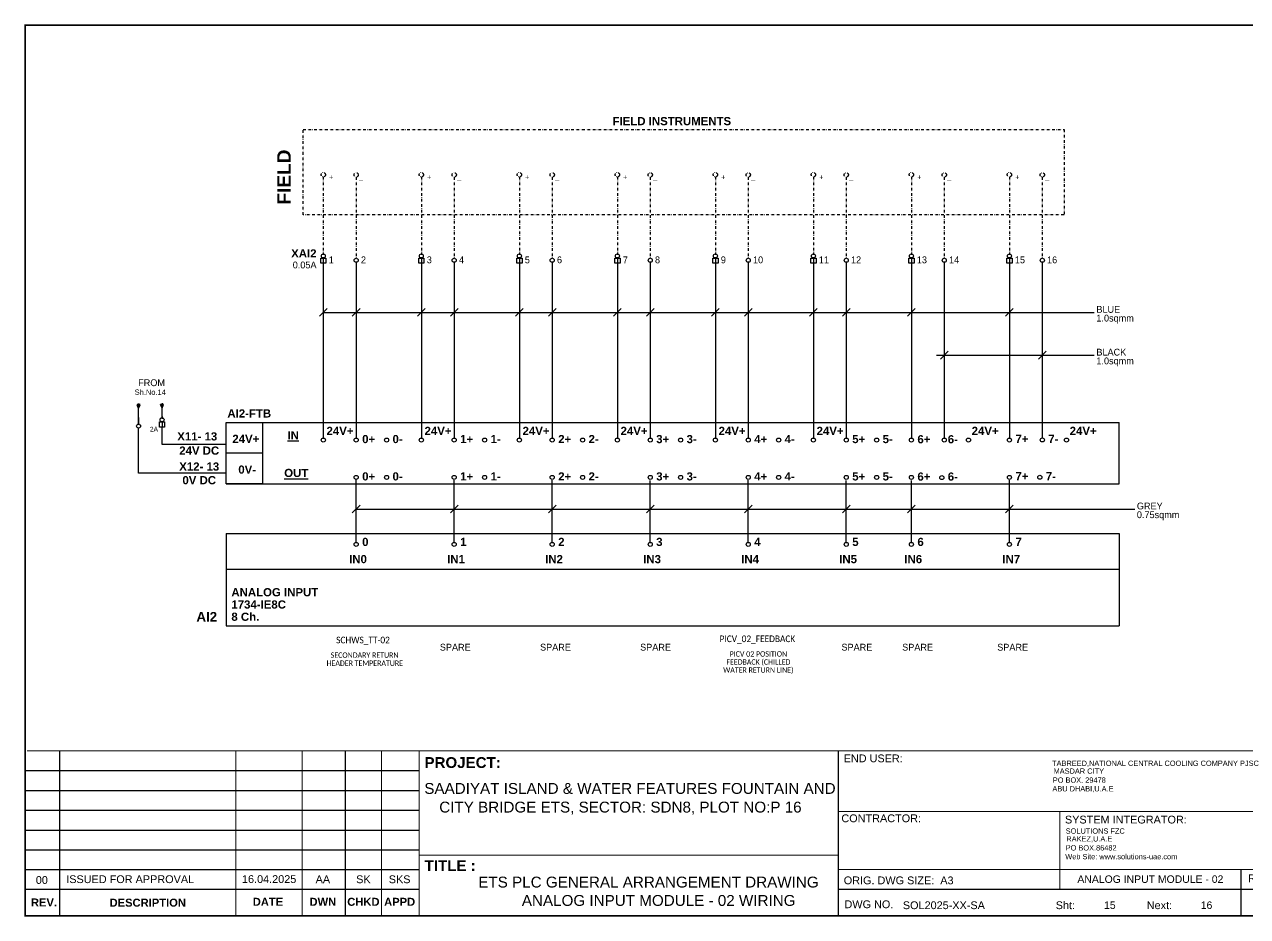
# Model space of a CAD drawing. Header units: inches. Extents: x 100535554 to 201081702, y 63708552 to 127420865.
# Drawn here: x 100544543 to 100545684, y 63708552 to 63709384 of the extents above; entities that cross this region are included whole.
import ezdxf
from ezdxf.enums import TextEntityAlignment as Align

# ---------------------------------------------------------------- set-up
doc = ezdxf.new("R2010")
doc.units = ezdxf.units.IN
doc.header["$MEASUREMENT"] = 0
doc.linetypes.add('DASHDOT2', pattern=[0.5, 0.25, -0.125, 0, -0.125])
doc.linetypes.add('EPLANLINE7', pattern=[0])
for name, color, linetype in [('BORDER', 7, 'Continuous'), ('KLEMMEN', 7, 'Continuous'), ('SONDERTEXT', 5, 'Continuous'), ('SYMBOL', 4, 'Continuous')]:
    doc.layers.add(name, color=color, linetype=linetype)
doc.styles.add('A', font='arial.ttf')
doc.styles.add('ABB', font='arialbd.ttf')
doc.styles.add('MtXpl_Franklin_Gothi', font='FRAMDCN.TTF')
doc.styles.get("Standard").update_dxf_attribs({"font": 'arial.ttf'})
doc.styles.add('Tahoma$001H0', font='tahoma.ttf')
doc.styles.add('XREF_ALN-DCP-A1 FRAME$0$Arial Bold', font='arialbd.ttf')

# ---------------------------------------------------------------- blocks, each defined once
blk = doc.blocks.new('Title Frame_Al Bayt')
at = {"layer": 'BORDER'}
for p, q in [((897.4, -274.9), (1264.8, -274.9)), ((897.4, -293.3), (1264.8, -293.3)), ((897.4, -311.8), (1264.8, -311.8)), ((897.4, -330.3), (1264.8, -330.3)), ((897.4, -348.7), (1264.8, -348.7)), ((897.4, -367.2), (1264.8, -367.2))]:
    blk.add_line(p, q, dxfattribs=at)
at = {"layer": 'BORDER', "const_width": 1.54}
blk.add_lwpolyline([(897.4, 420.3), (897.4, -410.2), (2066.3, -410.2), (2066.3, 420.3)], close=True, dxfattribs=at)
at = {"layer": 'BORDER'}
for points, const_width in [([(899, -256.4), (2066.3, -256.4)], 1.08), ([(929.4, -410.2), (929.4, -256.4)], 1.08), ([(1093.7, -410.2), (1093.7, -256.4)], 1.08), ([(1093.7, -391.8), (1093.7, -256.4)], 1.08), ([(1155.6, -410.2), (1155.6, -256.4)], 1.08), ([(1195.8, -410.2), (1195.8, -256.4)], 1.08), ([(1195.8, -391.8), (1195.8, -256.4)], 1.08), ([(1229.6, -410.2), (1229.6, -256.4)], 1.08), ([(1229.6, -391.8), (1229.6, -256.4)], 1.08), ([(1264.8, -256.4), (1264.8, -410.2)], 1.08), ([(1655.6, -410.2), (1655.6, -256.4)], 1.08), ([(1655.6, -312.9), (2066.3, -312.9)], 0.923), ([(1862.1, -385.6), (1862.1, -312.9)], 0.923), ([(1655.6, -353.7), (1265.2, -353.7)], 1.08), ([(2066.3, -367.2), (1655.6, -367.2)], 1.08), ([(2031.2, -410.2), (2031.2, -367.2)], 1.54), ([(897.4, -385.6), (1264.8, -385.6)], 1.08), ([(2066.3, -385.6), (1655.6, -385.6)], 1.08)]:
    blk.add_lwpolyline(points, dxfattribs=dict(at, const_width=const_width))
for s, height, style, p in [('PROJECT:', 10.07, 'ABB', (1269.7, -272.4)), ('END USER:', 7.25, 'A', (1660.6, -267.1)), ('TABREED,NATIONAL CENTRAL COOLING COMPANY PJSC', 4.93, 'A', (1855, -270.5)), ('MASDAR CITY', 4.93, 'A', (1856.4, -277.8)), ('PO BOX. 29478', 4.93, 'A', (1855.7, -286.2)), ('SAADIYAT ISLAND & WATER FEATURES FOUNTAIN AND', 10.15, 'A', (1269.5, -296.6)), ('ABU DHABI,U.A.E', 4.93, 'A', (1855.3, -294.3)), (' CITY BRIDGE ETS, SECTOR: SDN8, PLOT NO:P 16', 10.15, 'A', (1279.5, -314)), ('CONTRACTOR:', 7.25, 'A', (1658.5, -323)), ('SYSTEM INTEGRATOR:', 7.25, 'A', (1867, -324.2)), ('SOLUTIONS FZC', 4.93, 'A', (1867.7, -333.7)), ('RAKEZ,U.A.E', 4.93, 'A', (1868.3, -341)), ('Web Site: www.solutions-uae.com ', 4.93, 'A', (1867.3, -357.6)), ('PO BOX.86482', 4.93, 'A', (1867.7, -349.4)), ('TITLE :', 10.07, 'ABB', (1269.8, -368.5)), ('ORIG. DWG SIZE:  A3', 7.25, 'A', (1660.7, -380.9)), ('REV.', 7.25, 'A', (2037.7, -379)), ('DWG NO.', 7.25, 'A', (1661.4, -403.2)), ('SOL2025-XX-SA', 7.25, 'A', (1715.8, -404.1)), ('Sht:', 7.25, 'A', (1858.4, -404.1)), ('Next:', 7.25, 'A', (1943.3, -404.1)), ('01', 7.25, 'A', (2042.3, -400.9))]:
    blk.add_text(s, height=height, dxfattribs=dict(at, style=style)).set_placement(p)
for s, height, style, p in [('00', 7.25, 'A', (912.8, -376.9)), ('REV.', 7.46, 'ABB', (914.8, -397.9))]:
    blk.add_text(s, height=height, dxfattribs=dict(at, style=style)).set_placement(p, align=Align.MIDDLE)
for s, height, style, p in [('ISSUED FOR APPROVAL', 7.25, 'A', (995.2, -379.8)), ('16.04.2025', 7.25, 'A', (1124.8, -379.7)), ('AA', 7.25, 'A', (1174.9, -379.9)), ('SK', 7.25, 'A', (1212.7, -379.9)), ('SKS', 7.25, 'A', (1246.5, -379.9)), ('DESCRIPTION', 7.463, 'ABB', (1011.6, -401.8)), ('DATE', 7.46, 'ABB', (1123.7, -401)), ('DWN', 7.46, 'ABB', (1174.9, -401)), ('CHKD', 7.46, 'ABB', (1212.7, -401)), ('APPD', 7.46, 'ABB', (1246.5, -401))]:
    blk.add_text(s, height=height, dxfattribs=dict(at, style=style)).set_placement(p, align=Align.CENTER)

msp = doc.modelspace()

# ---------------------------------------------------------------- linework, layer by layer
at = {"color": 0, "linetype": 'DASHDOT2', "ltscale": 10}
for p, q in [((100544821.818, 63709241.83), (100544821.818, 63709171.046)), ((100544852.458, 63709241.696), (100544852.458, 63709165.968)), ((100544913.232, 63709241.83), (100544913.232, 63709171.046)), ((100544943.873, 63709241.696), (100544943.873, 63709165.968)), ((100545004.647, 63709241.83), (100545004.647, 63709171.046)), ((100545035.288, 63709241.696), (100545035.288, 63709165.968)), ((100545096.062, 63709241.83), (100545096.062, 63709171.046)), ((100545126.702, 63709241.696), (100545126.702, 63709165.968)), ((100545187.476, 63709241.83), (100545187.476, 63709171.046)), ((100545218.117, 63709241.696), (100545218.117, 63709165.968)), ((100545278.891, 63709241.83), (100545278.891, 63709171.046)), ((100545309.532, 63709241.696), (100545309.532, 63709165.968)), ((100545370.305, 63709241.83), (100545370.305, 63709171.046)), ((100545400.946, 63709241.696), (100545400.946, 63709165.968)), ((100545461.72, 63709241.83), (100545461.72, 63709171.046)), ((100545492.361, 63709241.696), (100545492.361, 63709165.968))]:
    msp.add_line(p, q, dxfattribs=at)
at = {"color": 0}
for p, q in [((100544852.458, 63709162.159), (100544852.458, 63709156.064)), ((100544943.873, 63709162.159), (100544943.873, 63709156.064)), ((100545002.183, 63709166.119), (100545007.111, 63709166.119)), ((100545002.183, 63709161.192), (100545002.183, 63709166.119)), ((100545004.647, 63709171.046), (100545004.647, 63709169.075)), ((100545004.647, 63709166.119), (100545004.647, 63709161.192)), ((100545007.111, 63709166.119), (100545007.111, 63709161.192)), ((100545035.288, 63709162.159), (100545035.288, 63709156.064)), ((100545093.598, 63709166.119), (100545098.525, 63709166.119)), ((100545093.598, 63709161.192), (100545093.598, 63709166.119)), ((100545096.062, 63709171.046), (100545096.062, 63709169.075)), ((100545096.062, 63709166.119), (100545096.062, 63709161.192)), ((100545098.525, 63709166.119), (100545098.525, 63709161.192)), ((100545126.702, 63709162.159), (100545126.702, 63709156.064)), ((100545185.013, 63709166.119), (100545189.94, 63709166.119)), ((100545185.013, 63709161.192), (100545185.013, 63709166.119)), ((100545187.476, 63709171.046), (100545187.476, 63709169.075)), ((100545187.476, 63709166.119), (100545187.476, 63709161.192)), ((100545189.94, 63709166.119), (100545189.94, 63709161.192)), ((100545218.117, 63709162.159), (100545218.117, 63709156.064)), ((100545276.427, 63709166.119), (100545281.354, 63709166.119)), ((100545276.427, 63709161.192), (100545276.427, 63709166.119)), ((100545278.891, 63709171.046), (100545278.891, 63709169.075)), ((100545278.891, 63709166.119), (100545278.891, 63709161.192)), ((100545281.354, 63709166.119), (100545281.354, 63709161.192)), ((100545309.532, 63709162.159), (100545309.532, 63709156.064)), ((100545367.842, 63709166.119), (100545372.769, 63709166.119)), ((100545367.842, 63709161.192), (100545367.842, 63709166.119)), ((100545370.305, 63709171.046), (100545370.305, 63709169.075)), ((100545370.305, 63709166.119), (100545370.305, 63709161.192)), ((100545372.769, 63709166.119), (100545372.769, 63709161.192)), ((100545400.946, 63709162.159), (100545400.946, 63709156.064)), ((100545459.256, 63709166.119), (100545464.184, 63709166.119)), ((100545459.256, 63709161.192), (100545459.256, 63709166.119)), ((100545461.72, 63709171.046), (100545461.72, 63709169.075)), ((100545461.72, 63709166.119), (100545461.72, 63709161.192)), ((100545464.184, 63709166.119), (100545464.184, 63709161.192)), ((100545492.361, 63709162.159), (100545492.361, 63709156.064)), ((100544821.818, 63709161.192), (100544821.818, 63708998.21)), ((100544852.458, 63709161.192), (100544852.458, 63708998.21)), ((100544913.232, 63709161.192), (100544913.232, 63708998.21)), ((100544943.873, 63709161.192), (100544943.873, 63708998.21)), ((100545007.111, 63709161.192), (100545002.183, 63709161.192)), ((100545004.647, 63709161.192), (100545004.647, 63708998.21)), ((100545035.288, 63709161.192), (100545035.288, 63708998.21)), ((100545098.525, 63709161.192), (100545093.598, 63709161.192)), ((100545096.062, 63709161.192), (100545096.062, 63708998.21)), ((100545126.702, 63709161.192), (100545126.702, 63708998.21)), ((100545189.94, 63709161.192), (100545185.013, 63709161.192)), ((100545187.476, 63709161.192), (100545187.476, 63708998.21)), ((100545218.117, 63709161.192), (100545218.117, 63708998.21)), ((100545281.354, 63709161.192), (100545276.427, 63709161.192)), ((100545278.891, 63709161.192), (100545278.891, 63708998.21)), ((100545309.532, 63709161.192), (100545309.532, 63708998.21)), ((100545372.769, 63709161.192), (100545367.842, 63709161.192)), ((100545370.305, 63709161.192), (100545370.305, 63708998.21)), ((100545400.946, 63709161.192), (100545400.946, 63708998.21)), ((100545464.184, 63709161.192), (100545459.256, 63709161.192)), ((100545461.72, 63709161.192), (100545461.72, 63708998.21)), ((100545492.361, 63709161.192), (100545492.361, 63708998.21)), ((100544818.227, 63709111.82), (100544825.409, 63709119.002)), ((100544848.867, 63709111.82), (100544856.05, 63709119.002)), ((100544909.641, 63709111.82), (100544916.823, 63709119.002)), ((100544940.282, 63709111.82), (100544947.464, 63709119.002)), ((100545001.056, 63709111.82), (100545008.238, 63709119.002)), ((100545031.697, 63709111.82), (100545038.879, 63709119.002)), ((100545092.47, 63709111.82), (100545099.653, 63709119.002)), ((100545123.111, 63709111.82), (100545130.293, 63709119.002)), ((100545183.885, 63709111.82), (100545191.067, 63709119.002)), ((100545214.526, 63709111.82), (100545221.708, 63709119.002)), ((100545275.3, 63709111.82), (100545282.482, 63709119.002)), ((100545305.94, 63709111.82), (100545313.123, 63709119.002)), ((100545366.714, 63709111.82), (100545373.897, 63709119.002)), ((100545458.129, 63709111.82), (100545465.311, 63709119.002)), ((100544821.818, 63709115.411), (100545540.857, 63709115.411)), ((100545393.717, 63709075.518), (100545540.857, 63709075.518)), ((100545397.355, 63709071.926), (100545404.537, 63709079.109)), ((100545488.77, 63709071.926), (100545495.952, 63709079.109)), ((100544731.244, 63709012.71), (100545563.926, 63709012.71)), ((100545563.926, 63708955.394), (100545563.926, 63709012.71)), ((100544765.184, 63708984.052), (100544731.244, 63708984.052)), ((100544852.458, 63708900.924), (100544852.458, 63708959.599)), ((100544943.873, 63708900.924), (100544943.873, 63708958.937)), ((100545035.288, 63708900.924), (100545035.288, 63708958.937)), ((100545126.702, 63708900.924), (100545126.702, 63708958.774)), ((100545218.117, 63708900.924), (100545218.117, 63708958.937)), ((100545309.532, 63708900.924), (100545309.532, 63708958.782)), ((100545370.305, 63708900.924), (100545370.305, 63708958.774)), ((100545461.72, 63708900.924), (100545461.72, 63708958.945)), ((100544731.244, 63708955.394), (100545563.926, 63708955.394)), ((100544848.867, 63708928.446), (100544856.05, 63708935.628)), ((100544940.282, 63708928.446), (100544947.464, 63708935.628)), ((100545031.697, 63708928.446), (100545038.879, 63708935.628)), ((100545123.111, 63708928.446), (100545130.293, 63708935.628)), ((100545214.526, 63708928.446), (100545221.708, 63708935.628)), ((100545305.94, 63708928.446), (100545313.123, 63708935.628)), ((100545366.714, 63708928.446), (100545373.897, 63708935.628)), ((100545458.129, 63708928.446), (100545465.311, 63708935.628)), ((100544852.458, 63708932.037), (100545578.617, 63708932.037)), ((100544731.244, 63708909.05), (100545563.926, 63708909.05)), ((100544731.244, 63708909.05), (100544731.244, 63708823.034)), ((100545563.926, 63708909.05), (100545563.926, 63708823.034)), ((100544731.244, 63708876.039), (100545563.926, 63708876.039)), ((100544731.244, 63708823.034), (100545563.926, 63708823.034))]:
    msp.add_line(p, q, dxfattribs=at)
at = {"color": 1}
msp.add_line((100544731.244, 63708955.394), (100544731.244, 63709012.71), dxfattribs=at)
at = {"color": 0, "linetype": 'DASHDOT2', "ltscale": 10}
msp.add_lwpolyline([(100544802.967, 63709286.155), (100545512.614, 63709286.155), (100545512.614, 63709206.438), (100544802.967, 63709206.438)], close=True, dxfattribs=at)
at = {"color": 1}
for points in [[(100544649.504, 63709011.217), (100544649.504, 63709029.479)], [(100544671.375, 63709017.141), (100544671.375, 63709029.564)], [(100544731.244, 63708965.341), (100544649.504, 63708965.341), (100544649.504, 63709007.521)], [(100544731.244, 63708992.217), (100544671.375, 63708992.217), (100544671.375, 63709008.396)]]:
    msp.add_lwpolyline(points, dxfattribs=at)
at = {"color": 0}
msp.add_lwpolyline([(100544731.244, 63709012.71), (100544765.184, 63709012.71), (100544765.184, 63708955.394), (100544731.244, 63708955.394)], close=True, dxfattribs=at)
at = {"color": 0, "linetype": 'DASHDOT2', "ltscale": 10}
for centre in [(100544821.818, 63709243.841), (100544852.458, 63709243.707), (100544913.232, 63709243.841), (100544943.873, 63709243.707), (100545004.647, 63709243.841), (100545035.288, 63709243.707), (100545096.062, 63709243.841), (100545126.702, 63709243.707), (100545187.476, 63709243.841), (100545218.117, 63709243.707), (100545278.891, 63709243.841), (100545309.532, 63709243.707), (100545370.305, 63709243.841), (100545400.946, 63709243.707), (100545461.72, 63709243.841), (100545492.361, 63709243.707)]:
    msp.add_circle(centre, 2.011, dxfattribs=at)
at = {"color": 0}
for centre, radius in [((100544852.458, 63709164.063), 1.904), ((100544943.873, 63709164.063), 1.904), ((100545004.647, 63709168.09), 1.848), ((100545035.288, 63709164.063), 1.904), ((100545096.062, 63709168.09), 1.848), ((100545126.702, 63709164.063), 1.904), ((100545187.476, 63709168.09), 1.848), ((100545218.117, 63709164.063), 1.904), ((100545278.891, 63709168.09), 1.848), ((100545309.532, 63709164.063), 1.904), ((100545370.305, 63709168.09), 1.848), ((100545400.946, 63709164.063), 1.904), ((100545461.72, 63709168.09), 1.848), ((100545492.361, 63709164.063), 1.904)]:
    msp.add_circle(centre, radius, dxfattribs=at)
at = {"layer": 'SYMBOL', "color": 0, "linetype": 'EPLANLINE7'}
for p, q in [((100544819.354, 63709166.119), (100544824.281, 63709166.119)), ((100544819.354, 63709161.192), (100544819.354, 63709166.119)), ((100544821.818, 63709171.046), (100544821.818, 63709169.075)), ((100544821.818, 63709166.119), (100544821.818, 63709161.192)), ((100544824.281, 63709166.119), (100544824.281, 63709161.192)), ((100544910.769, 63709166.119), (100544915.696, 63709166.119)), ((100544910.769, 63709161.192), (100544910.769, 63709166.119)), ((100544913.232, 63709171.046), (100544913.232, 63709169.075)), ((100544913.232, 63709166.119), (100544913.232, 63709161.192)), ((100544915.696, 63709166.119), (100544915.696, 63709161.192)), ((100544824.281, 63709161.192), (100544819.354, 63709161.192)), ((100544915.696, 63709161.192), (100544910.769, 63709161.192)), ((100544650.964, 63709029.479), (100544648.044, 63709029.479)), ((100544649.504, 63709025.727), (100544648.044, 63709029.155)), ((100544649.504, 63709030.424), (100544649.504, 63709025.981)), ((100544649.504, 63709025.727), (100544650.964, 63709029.155)), ((100544671.375, 63709026.136), (100544669.915, 63709029.564)), ((100544672.835, 63709029.564), (100544669.915, 63709029.564)), ((100544671.375, 63709030.834), (100544671.375, 63709026.39)), ((100544671.375, 63709026.136), (100544672.835, 63709029.564)), ((100544852.458, 63708900.924), (100544852.458, 63708907.019)), ((100544943.873, 63708900.924), (100544943.873, 63708907.019)), ((100545035.288, 63708900.924), (100545035.288, 63708907.019)), ((100545126.702, 63708900.924), (100545126.702, 63708907.019)), ((100545218.117, 63708900.924), (100545218.117, 63708907.019)), ((100545309.532, 63708900.924), (100545309.532, 63708907.019)), ((100545370.305, 63708900.924), (100545370.305, 63708907.019)), ((100545461.72, 63708900.924), (100545461.72, 63708907.019))]:
    msp.add_line(p, q, dxfattribs=at)
at = {"layer": 'SYMBOL', "color": 3, "linetype": 'EPLANLINE7'}
msp.add_line((100544649.504, 63709017.253), (100544649.504, 63709011.34), dxfattribs=at)
at = {"layer": 'SYMBOL', "color": 2, "linetype": 'EPLANLINE7'}
for p, q in [((100544668.912, 63709013.323), (100544673.839, 63709013.323)), ((100544668.912, 63709008.396), (100544668.912, 63709013.323)), ((100544671.375, 63709018.25), (100544671.375, 63709016.279)), ((100544671.375, 63709013.323), (100544671.375, 63709008.396)), ((100544673.839, 63709013.323), (100544673.839, 63709008.396)), ((100544673.839, 63709008.396), (100544668.912, 63709008.396))]:
    msp.add_line(p, q, dxfattribs=at)
at = {"layer": 'SYMBOL', "color": 0, "linetype": 'EPLANLINE7'}
for centre, radius in [((100544821.818, 63709168.09), 1.848), ((100544913.232, 63709168.09), 1.848), ((100544821.818, 63708996.305), 1.904), ((100544852.458, 63708996.305), 1.904), ((100544880.791, 63708996.305), 1.904), ((100544913.232, 63708996.305), 1.904), ((100544943.873, 63708996.305), 1.904), ((100544972.205, 63708996.305), 1.904), ((100545004.647, 63708996.305), 1.904), ((100545035.288, 63708996.305), 1.904), ((100545063.62, 63708996.305), 1.904), ((100545096.062, 63708996.305), 1.904), ((100545126.702, 63708996.305), 1.904), ((100545155.035, 63708996.305), 1.904), ((100545187.476, 63708996.305), 1.904), ((100545218.117, 63708996.305), 1.904), ((100545246.449, 63708996.305), 1.904), ((100545278.891, 63708996.305), 1.904), ((100545309.532, 63708996.305), 1.904), ((100545337.864, 63708996.305), 1.904), ((100545370.305, 63708996.305), 1.904), ((100545400.946, 63708996.305), 1.904), ((100545423.497, 63708996.305), 1.904), ((100545461.72, 63708996.305), 1.904), ((100545492.361, 63708996.476), 1.904), ((100545514.912, 63708996.305), 1.904), ((100544852.458, 63708961.504), 1.904), ((100544880.791, 63708961.504), 1.904), ((100544943.873, 63708961.504), 1.904), ((100544972.205, 63708961.504), 1.904), ((100545035.288, 63708961.504), 1.904), ((100545063.62, 63708961.504), 1.904), ((100545126.702, 63708961.504), 1.904), ((100545155.035, 63708961.504), 1.904), ((100545218.117, 63708961.504), 1.904), ((100545246.449, 63708961.504), 1.904), ((100545309.532, 63708961.504), 1.904), ((100545337.864, 63708961.504), 1.904), ((100545370.305, 63708961.504), 1.904), ((100545398.638, 63708961.334), 1.904), ((100545461.72, 63708961.504), 1.904), ((100545490.053, 63708961.674), 1.904), ((100544852.458, 63708899.02), 1.904), ((100544943.873, 63708899.02), 1.904), ((100545035.288, 63708899.02), 1.904), ((100545126.702, 63708899.02), 1.904), ((100545218.117, 63708899.02), 1.904), ((100545309.532, 63708899.02), 1.904), ((100545370.305, 63708899.02), 1.904), ((100545461.72, 63708899.02), 1.904)]:
    msp.add_circle(centre, radius, dxfattribs=at)
at = {"layer": 'SYMBOL', "color": 2, "linetype": 'EPLANLINE7'}
msp.add_circle((100544671.375, 63709015.294), 1.848, dxfattribs=at)
at = {"layer": 'SYMBOL', "color": 3, "linetype": 'EPLANLINE7'}
msp.add_circle((100544649.504, 63709009.369), 1.848, dxfattribs=at)

# ---------------------------------------------------------------- block references
at = {"layer": 'BORDER'}
msp.add_blockref('Title Frame_Al Bayt', (100543646.482, 63708962.922), dxfattribs=at)

# ---------------------------------------------------------------- texts
at = {"color": 0, "style": 'MtXpl_Franklin_Gothi'}
msp.add_text('0.05A', height=6.3482, dxfattribs=at).set_placement((100544815.469, 63709159.675), align=Align.MIDDLE_RIGHT)
at = {"color": 0}
for s, height, style, p in [('1', 6.348, 'MtXpl_Franklin_Gothi', (100544826.887, 63709161.27)), ('2', 6.348, 'MtXpl_Franklin_Gothi', (100544856.902, 63709161.27)), ('3', 6.348, 'MtXpl_Franklin_Gothi', (100544918.302, 63709161.27)), ('4', 6.348, 'MtXpl_Franklin_Gothi', (100544948.317, 63709161.27)), ('5', 6.348, 'MtXpl_Franklin_Gothi', (100545009.716, 63709161.27)), ('6', 6.348, 'MtXpl_Franklin_Gothi', (100545039.731, 63709161.27)), ('7', 6.348, 'MtXpl_Franklin_Gothi', (100545101.131, 63709161.27)), ('8', 6.348, 'MtXpl_Franklin_Gothi', (100545131.146, 63709161.27)), ('9', 6.348, 'MtXpl_Franklin_Gothi', (100545192.545, 63709161.27)), ('10', 6.3482, 'MtXpl_Franklin_Gothi', (100545222.561, 63709161.27)), ('11', 6.3482, 'MtXpl_Franklin_Gothi', (100545283.96, 63709161.27)), ('12', 6.3482, 'MtXpl_Franklin_Gothi', (100545313.975, 63709161.27)), ('13', 6.3482, 'MtXpl_Franklin_Gothi', (100545375.375, 63709161.27)), ('14', 6.3482, 'MtXpl_Franklin_Gothi', (100545405.39, 63709161.27)), ('15', 6.3482, 'MtXpl_Franklin_Gothi', (100545466.789, 63709161.27)), ('16', 6.3482, 'MtXpl_Franklin_Gothi', (100545496.805, 63709161.27)), ('24V+', 7.6179, 'XREF_ALN-DCP-A1 FRAME$0$Arial Bold', (100544736.966, 63708993.658))]:
    msp.add_text(s, height=height, dxfattribs=dict(at, style=style)).set_placement(p)
at = {"color": 0, "style": 'MtXpl_Franklin_Gothi'}
for s, p in [('BLUE', (100545542.813, 63709113.144)), ('1.0sqmm', (100545542.813, 63709104.997)), ('BLACK', (100545542.813, 63709073.251)), ('1.0sqmm', (100545542.813, 63709065.104)), ('GREY', (100545580.573, 63708929.77)), ('0.75sqmm', (100545580.573, 63708921.623))]:
    msp.add_text(s, height=6.3482, dxfattribs=at).set_placement(p, align=Align.BOTTOM_LEFT)
for s, p in [('FROM', (100544661.64, 63709049.837)), ('SPARE', (100544944.868, 63708803.149)), ('SPARE', (100545038.327, 63708803.149)), ('SPARE', (100545131.672, 63708803.149)), ('SPARE', (100545319.44, 63708803.149)), ('SPARE', (100545376.074, 63708803.149)), ('SPARE', (100545464.714, 63708803.149))]:
    msp.add_text(s, height=6.3482, dxfattribs=at).set_placement(p, align=Align.MIDDLE_CENTER)
at = {"style": 'A'}
msp.add_text('ANALOG INPUT MODULE - 02', height=6.96131, dxfattribs=at).set_placement((100545525.084, 63708583.318))
for s, p in [('15', (100545555.349, 63708562.53)), ('16', (100545645.547, 63708562.53))]:
    msp.add_text(s, height=6.9613, dxfattribs=at).set_placement(p, align=Align.MIDDLE_CENTER)
at = {"color": 7, "char_height": 9.09602, "attachment_point": 1, "line_spacing_factor": 0.9, "style": 'Tahoma$001H0'}
for s, width, heights, insert in [('\\pi15.251,t78.923;{\\fCalibri|b0|i0|c0|p32;\\H0.68162x;\\W0.9;\\C256;SCHWS_TT-02\\H0.58065x;\\P\\pi40.159,t103.83;\\P\\pi10.14,t73.812;\\H1.3889x;SECONDARY RETURN \\P\\pi6.3323,t70.004;HEADER TEMPERATURE}', 80.31827, [34.184], (100544818.543, 63708812.946)), ('\\pi2.5707,t66.243;{\\fCalibri|b0|i0|c0|p32;\\H0.68162x;\\W0.9;\\C256; PICV_02_FEEDBACK\\P\\pi39.088,t102.76;\\H0.58065x;\\P\\pi13.906,t77.578;\\H1.3889x;PICV 02 POSITION \\P\\pi10.805,t74.477;FEEDBACK (CHILLED \\P\\pi7.8882,t71.56;WATER RETURN LINE)}', 78.17543, [51.258], (100545186.882, 63708814.063))]:
    msp.add_mtext_dynamic_manual_height_columns(s, width=width, gutter_width=1, heights=heights, dxfattribs=dict(at, insert=insert))
at = {"layer": 'BORDER', "style": 'A'}
msp.add_text('Sh.No.14', height=5, dxfattribs=at).set_placement((100544645.873, 63709041.007), align=Align.MIDDLE_LEFT)
for s, p in [('ETS PLC GENERAL ARRANGEMENT DRAWING', (100544966.327, 63708578.976)), ('ANALOG INPUT MODULE - 02 WIRING', (100545006.961, 63708561.842))]:
    msp.add_text(s, height=10.15, dxfattribs=at).set_placement(p)
at = {"layer": 'KLEMMEN', "color": 0}
for s, p in [('+', (100544827.181, 63709239.263)), ('+', (100544918.595, 63709239.263)), ('+', (100545010.01, 63709239.263)), ('+', (100545101.425, 63709239.263)), ('+', (100545192.839, 63709239.263)), ('+', (100545284.254, 63709239.263)), ('+', (100545375.668, 63709239.263)), ('+', (100545467.083, 63709239.263)), ('_', (100544855.14, 63709239.263)), ('_', (100544946.555, 63709239.263)), ('_', (100545037.969, 63709239.263)), ('_', (100545129.384, 63709239.263)), ('_', (100545220.798, 63709239.263)), ('_', (100545312.213, 63709239.263)), ('_', (100545403.628, 63709239.263)), ('_', (100545495.042, 63709239.263))]:
    msp.add_text(s, height=4.827, dxfattribs=at).set_placement(p)
at = {"layer": 'KLEMMEN', "color": 2}
msp.add_text('2A', height=4.4345, dxfattribs=at).set_placement((100544660.073, 63709004.262))
at = {"layer": 'SONDERTEXT', "color": 0, "style": 'XREF_ALN-DCP-A1 FRAME$0$Arial Bold'}
for s, height, p in [('FIELD INSTRUMENTS', 7.61789, (100545146.874, 63709293.811)), ('X11- 13', 7.6179, (100544704.223, 63708999.776)), ('24V DC', 7.6179, (100544706.077, 63708986.537)), ('X12- 13', 7.6179, (100544706.077, 63708971.681)), ('0V DC', 7.6179, (100544706.077, 63708958.93)), ('IN0', 7.6179, (100544854.169, 63708885.304)), ('IN1', 7.6179, (100544945.584, 63708885.304)), ('IN2', 7.6179, (100545036.998, 63708885.304)), ('IN3', 7.6179, (100545128.413, 63708885.304)), ('IN4', 7.6179, (100545219.828, 63708885.304)), ('IN5', 7.6179, (100545311.242, 63708885.304)), ('IN6', 7.6179, (100545372.016, 63708885.304)), ('IN7', 7.6179, (100545463.431, 63708885.304))]:
    msp.add_text(s, height=height, dxfattribs=at).set_placement(p, align=Align.MIDDLE_CENTER)
msp.add_text('FIELD', height=12.6965, rotation=90, dxfattribs=at).set_placement((100544785.116, 63709241.657), align=Align.MIDDLE_CENTER)
for s, height, p in [('XAI2', 7.6179, (100544815.469, 63709170.498)), ('AI2', 8.8875, (100544722.78, 63708831.554))]:
    msp.add_text(s, height=height, dxfattribs=at).set_placement(p, align=Align.MIDDLE_RIGHT)
for s, height, p in [('AI2-FTB', 7.6179, (100544732.353, 63709021.198)), ('ANALOG INPUT', 7.61789, (100544736.086, 63708854.408)), ('1734-IE8C', 7.6179, (100544736.086, 63708842.981)), ('8 Ch.', 7.6179, (100544736.086, 63708831.554))]:
    msp.add_text(s, height=height, dxfattribs=at).set_placement(p, align=Align.MIDDLE_LEFT)
for s, height, p in [('%%UIN', 7.6179, (100544788.419, 63708997)), ('24V+', 7.6179, (100544824.808, 63709001.09)), ('24V+', 7.6179, (100544916.223, 63709001.09)), ('24V+', 7.6179, (100545007.638, 63709001.09)), ('24V+', 7.6179, (100545099.052, 63709001.09)), ('24V+', 7.6179, (100545190.467, 63709001.09)), ('24V+', 7.6179, (100545281.882, 63709001.09)), ('24V+', 7.6179, (100545426.488, 63709001.09)), ('24V+', 7.6179, (100545517.903, 63709001.09)), ('0+', 7.6179, (100544858.027, 63708993.461)), ('0-', 7.6179, (100544886.359, 63708993.461)), ('1+', 7.6179, (100544949.442, 63708993.461)), ('1-', 7.6179, (100544977.774, 63708993.461)), ('2+', 7.6179, (100545040.856, 63708993.461)), ('2-', 7.6179, (100545069.189, 63708993.461)), ('3+', 7.6179, (100545132.271, 63708993.461)), ('3-', 7.6179, (100545160.603, 63708993.461)), ('4+', 7.6179, (100545223.686, 63708993.461)), ('4-', 7.6179, (100545252.018, 63708993.461)), ('5+', 7.6179, (100545315.1, 63708993.461)), ('5-', 7.6179, (100545343.433, 63708993.461)), ('6+', 7.6179, (100545375.874, 63708993.291)), ('6-', 7.6179, (100545404.207, 63708993.291)), ('7+', 7.6179, (100545467.289, 63708993.631)), ('7-', 7.6179, (100545497.929, 63708993.631)), ('0V-', 7.6179, (100544742.522, 63708965)), ('%%UOUT', 7.6179, (100544785.339, 63708961.846)), ('0+', 7.6179, (100544858.027, 63708958.659)), ('0-', 7.6179, (100544886.359, 63708958.659)), ('1+', 7.6179, (100544949.442, 63708958.659)), ('1-', 7.6179, (100544977.774, 63708958.659)), ('2+', 7.6179, (100545040.856, 63708958.659)), ('2-', 7.6179, (100545069.189, 63708958.659)), ('3+', 7.6179, (100545132.271, 63708958.659)), ('3-', 7.6179, (100545160.603, 63708958.659)), ('4+', 7.6179, (100545223.686, 63708958.659)), ('4-', 7.6179, (100545252.018, 63708958.659)), ('5+', 7.6179, (100545315.1, 63708958.659)), ('5-', 7.6179, (100545343.433, 63708958.659)), ('6+', 7.6179, (100545375.874, 63708958.489)), ('6-', 7.6179, (100545404.207, 63708958.489)), ('7+', 7.6179, (100545467.289, 63708958.829)), ('7-', 7.6179, (100545495.621, 63708958.829)), ('0', 7.618, (100544858.027, 63708897.556)), ('1', 7.618, (100544949.442, 63708897.556)), ('2', 7.618, (100545040.856, 63708897.556)), ('3', 7.618, (100545132.271, 63708897.556)), ('4', 7.618, (100545223.686, 63708897.556)), ('5', 7.618, (100545315.1, 63708897.556)), ('6', 7.618, (100545375.874, 63708897.556)), ('7', 7.618, (100545467.289, 63708897.556))]:
    msp.add_text(s, height=height, dxfattribs=at).set_placement(p)

doc.saveas('drawing.dxf')
